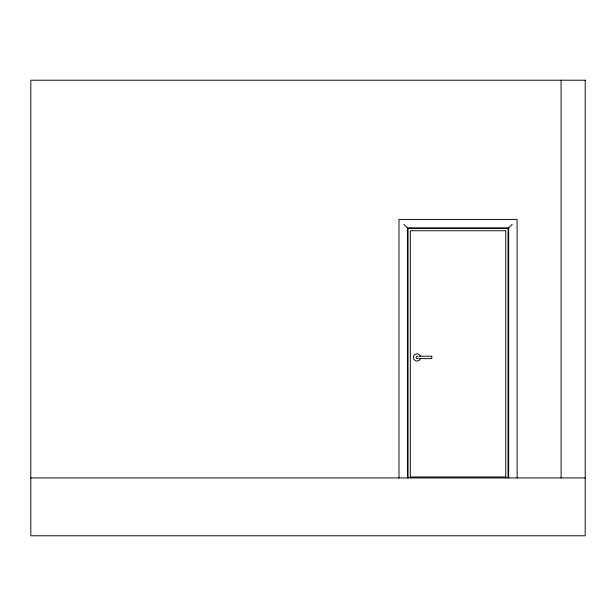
<?xml version="1.0" encoding="UTF-8"?>
<svg xmlns="http://www.w3.org/2000/svg" width="616" height="616" viewBox="0 0 616 616"><rect width="100%" height="100%" fill="white"/><g stroke="black" fill="none" stroke-linecap="round" stroke-linejoin="round"><path stroke-width="0.92" d="M508.839 227.681L512.281 224.239M419.119 356.21L431.778 356.21M419.119 358.62L431.778 358.62M410.187 476.969L505.913 476.969M30.8 477.939L585.2 477.939M407.222 227.65L403.811 224.239M561.099 80.211L561.099 477.939M517.109 477.939L517.109 219.419L398.991 219.419L398.991 477.939M508.67 477.939L508.67 227.851L407.43 227.851L407.43 477.939M508.069 477.939L508.069 228.459L408.031 228.459L408.031 477.939M505.775 477.939L505.775 230.746L410.325 230.746L410.325 477.939M431.778 356.487L431.778 358.343M418.226 358.204A1.209 1.209 0 0 1 416.593 358.381A1.209 1.209 0 0 1 416.3 356.764A1.209 1.209 0 0 1 417.887 356.356M420.543 358.196A3.619 3.619 0 0 1 415.061 360.46A3.619 3.619 0 0 1 414.822 354.539A3.619 3.619 0 0 1 420.466 356.348M585.2 80.211L30.8 80.211L30.8 535.789L585.2 535.789L585.2 80.211"/></g></svg>
